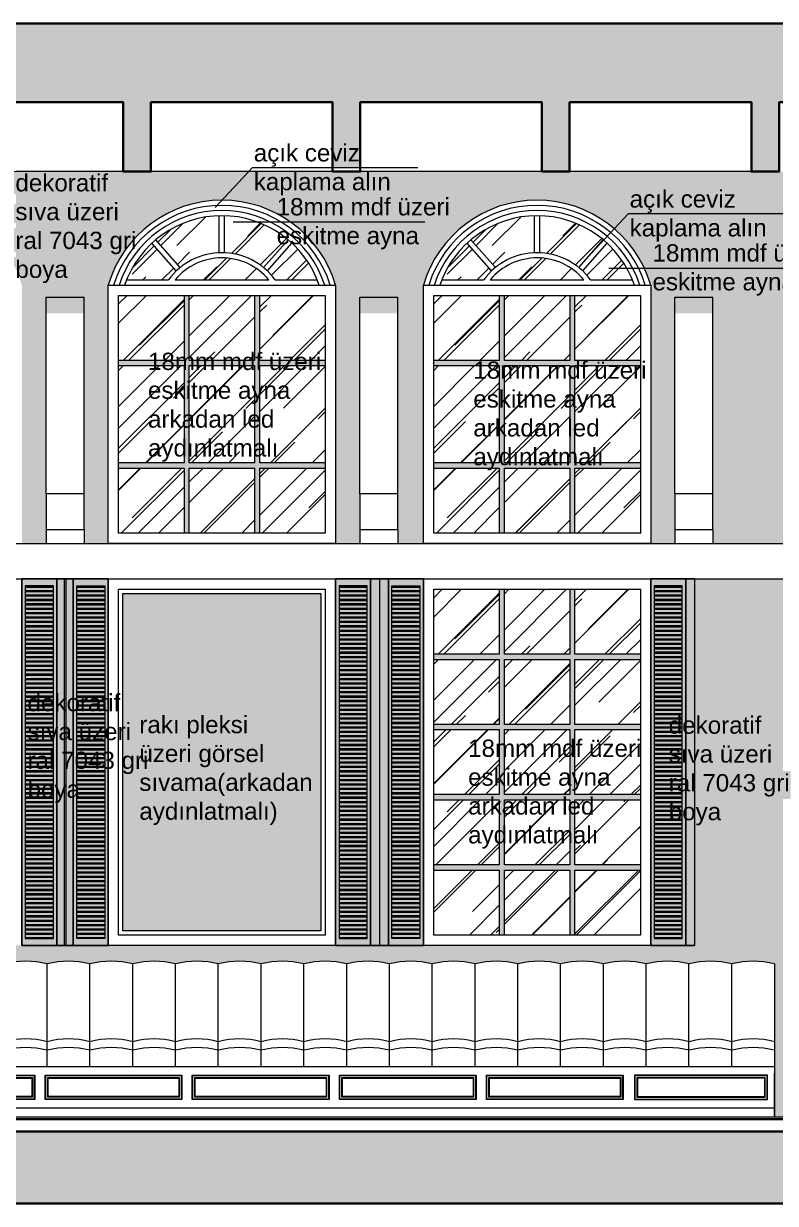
# Model space of a CAD drawing. Header units: millimetres. Extents: x 54215 to 67697, y 23496 to 56611.
# Drawn here: x 56312 to 56747, y 42727 to 43409 of the extents above; entities that cross this region are included whole.
import ezdxf

# ---------------------------------------------------------------- set-up
doc = ezdxf.new("R2010")
doc.units = ezdxf.units.MM
doc.layers.add('0 rölöve', color=7, linetype='Continuous', true_color=0xf1380e)
for name, color, linetype, lineweight in [('no3_ahsap gorunus arka ince', 53, 'Continuous', 15), ('no3_ahsap gorunus on ince', 32, 'Continuous', 13), ('no3_cam gorunus arka', 140, 'Continuous', 13), ('no3_duvar kaplama', 8, 'Continuous', 0), ('no3_duvar mevcut', 4, 'Continuous', 35), ('no3_döşeme kaplama', 8, 'Continuous', 0), ('no3_tefriş arka ince', 65, 'Continuous', 13), ('no3_yazı duvar', 152, 'Continuous', 0)]:
    doc.layers.add(name, color=color, linetype=linetype, lineweight=lineweight)
doc.layers.add('no3_ahsap kesit on', color=7, linetype='Continuous', lineweight=20, true_color=0xfca103)
doc.layers.add('no3_tefriş ön ince', color=7, linetype='Continuous', lineweight=18, true_color=0x8c1aff)
doc.styles.get("Standard").update_dxf_attribs({"font": 'arial.ttf'})
pattern_1 = [(45, (-1842.794, 14849.549), (21.552615, 57.473639), [381, -50.8, 127, -25.4]), (45, (-1827.887, 14882.416), (-41.847994, 5.926969), [76.2, -8.382, 152.4, -19.05]), (45, (-1849.08, 14873.795), (81.3611205, 105.428207), [203.2, -35.56, 101.6, -25.4])]
pattern_2 = [(45, (-2024.947, 14849.549), (21.552615, 57.473639), [381, -50.8, 127, -25.4]), (45, (-2010.04, 14882.416), (-41.847994, 5.926969), [76.2, -8.382, 152.4, -19.05]), (45, (-2031.234, 14873.795), (81.3611205, 105.428207), [203.2, -35.56, 101.6, -25.4])]
pattern_3 = [(0, (43807.6607, 19545.4995), (0, 2.54), []), (0, (43807.6607, 19545.817), (0, 2.54), []), (0, (43807.6607, 19546.1345), (0, 2.54), [])]
pattern_4 = [(0, (43625.5074, 19545.4995), (0, 2.54), []), (0, (43625.5074, 19545.817), (0, 2.54), []), (0, (43625.5074, 19546.1345), (0, 2.54), [])]

# ---------------------------------------------------------------- blocks, each defined once
blk = doc.blocks.new('sfertkıkl')
at = {"layer": 'no3_duvar kaplama'}
for points in [[(3755.31, 3906.44), (3832.31, 3906.44), (3832.31, 3892.26), (3755.31, 3892.26)], [(3755.61, 3906.14), (3832.01, 3906.14), (3832.01, 3892.56), (3755.61, 3892.56)], [(3756.71, 3905.03), (3830.9, 3905.03), (3830.9, 3893.66), (3756.71, 3893.66)], [(3757.01, 3904.73), (3830.6, 3904.73), (3830.6, 3893.96), (3757.01, 3893.96)], [(3838.31, 3906.44), (3917.31, 3906.44), (3917.31, 3892.26), (3838.31, 3892.26)], [(3838.61, 3906.14), (3917.01, 3906.14), (3917.01, 3892.56), (3838.61, 3892.56)], [(3839.72, 3905.03), (3915.9, 3905.03), (3915.9, 3893.66), (3839.72, 3893.66)], [(3840.02, 3904.73), (3915.6, 3904.73), (3915.6, 3893.96), (3840.02, 3893.96)], [(3923.31, 3906.44), (4002.31, 3906.44), (4002.31, 3892.26), (3923.31, 3892.26)], [(3923.61, 3906.14), (4002.01, 3906.14), (4002.01, 3892.56), (3923.61, 3892.56)], [(3924.72, 3905.03), (4000.91, 3905.03), (4000.91, 3893.66), (3924.72, 3893.66)], [(3925.02, 3904.73), (4000.61, 3904.73), (4000.61, 3893.96), (3925.02, 3893.96)], [(4008.32, 3906.44), (4087.32, 3906.44), (4087.32, 3892.26), (4008.32, 3892.26)], [(4008.62, 3906.14), (4087.02, 3906.14), (4087.02, 3892.56), (4008.62, 3892.56)], [(4009.72, 3905.03), (4085.91, 3905.03), (4085.91, 3893.66), (4009.72, 3893.66)], [(4010.02, 3904.73), (4085.61, 3904.73), (4085.61, 3893.96), (4010.02, 3893.96)], [(4093.32, 3906.44), (4172.32, 3906.44), (4172.32, 3892.26), (4093.32, 3892.26)], [(4093.62, 3906.14), (4172.02, 3906.14), (4172.02, 3892.56), (4093.62, 3892.56)], [(4094.73, 3905.03), (4170.91, 3905.03), (4170.91, 3893.66), (4094.73, 3893.66)], [(4095.03, 3904.73), (4170.61, 3904.73), (4170.61, 3893.96), (4095.03, 3893.96)], [(4178.32, 3906.44), (4257.32, 3906.44), (4257.32, 3892.26), (4178.32, 3892.26)], [(4178.62, 3906.14), (4257.02, 3906.14), (4257.02, 3892.56), (4178.62, 3892.56)], [(4179.73, 3905.03), (4255.91, 3905.03), (4255.91, 3893.66), (4179.73, 3893.66)], [(4180.03, 3904.73), (4255.61, 3904.73), (4255.61, 3893.96), (4180.03, 3893.96)], [(4340.83, 3906.44), (4263.83, 3906.44), (4263.83, 3892.26), (4340.83, 3892.26)], [(4340.53, 3906.14), (4264.13, 3906.14), (4264.13, 3892.56), (4340.53, 3892.56)], [(4339.42, 3905.03), (4265.24, 3905.03), (4265.24, 3893.66), (4339.42, 3893.66)], [(4339.12, 3904.73), (4265.54, 3904.73), (4265.54, 3893.96), (4339.12, 3893.96)]]:
    blk.add_lwpolyline(points, close=True, dxfattribs=at)
at = {"layer": 'no3_tefriş ön ince'}
for p, q in [((3751.3, 3970.65), (3751.3, 3911.44)), ((3776.03, 3970.65), (3776.03, 3925.75)), ((3800.77, 3925.75), (3800.77, 3970.65)), ((3825.5, 3925.75), (3825.5, 3970.65)), ((3850.23, 3925.75), (3850.23, 3970.65)), ((3874.96, 3925.75), (3874.96, 3970.65)), ((3899.69, 3925.75), (3899.69, 3970.65)), ((3924.42, 3925.75), (3924.42, 3970.65)), ((3949.15, 3925.75), (3949.15, 3970.65)), ((3973.88, 3925.75), (3973.88, 3970.65)), ((3998.61, 3925.75), (3998.61, 3970.65)), ((4023.34, 3925.75), (4023.34, 3970.65)), ((4048.07, 3925.75), (4048.07, 3970.65)), ((4072.8, 3925.75), (4072.8, 3970.65)), ((4097.53, 3925.75), (4097.53, 3970.65)), ((4122.26, 3925.75), (4122.26, 3970.65)), ((4146.99, 3925.75), (4146.99, 3970.65)), ((4171.72, 3925.75), (4171.72, 3970.65)), ((4196.45, 3925.75), (4196.45, 3970.65)), ((4221.18, 3925.75), (4221.18, 3970.65)), ((4245.91, 3925.75), (4245.91, 3970.65)), ((4270.64, 3925.75), (4270.64, 3970.65)), ((4295.37, 3925.75), (4295.37, 3970.65)), ((4320.1, 3925.75), (4320.1, 3970.65)), ((4344.83, 3970.65), (4344.83, 3911.44)), ((3776.03, 3925.75), (3776.03, 3911.44)), ((3800.77, 3911.44), (3800.77, 3925.75)), ((3825.5, 3911.44), (3825.5, 3925.75)), ((3850.23, 3911.44), (3850.23, 3925.75)), ((3874.96, 3911.44), (3874.96, 3925.75)), ((3899.69, 3911.44), (3899.69, 3925.75)), ((3924.42, 3911.44), (3924.42, 3925.75)), ((3949.15, 3911.44), (3949.15, 3925.75)), ((3973.88, 3911.44), (3973.88, 3925.75)), ((3998.61, 3911.44), (3998.61, 3925.75)), ((4023.34, 3911.44), (4023.34, 3925.75)), ((4048.07, 3911.44), (4048.07, 3925.75)), ((4072.8, 3911.44), (4072.8, 3925.75)), ((4097.53, 3911.44), (4097.53, 3925.75)), ((4122.26, 3911.44), (4122.26, 3925.75)), ((4146.99, 3911.44), (4146.99, 3925.75)), ((4171.72, 3911.44), (4171.72, 3925.75)), ((4196.45, 3911.44), (4196.45, 3925.75)), ((4221.18, 3911.44), (4221.18, 3925.75)), ((4245.91, 3911.44), (4245.91, 3925.75)), ((4270.64, 3911.44), (4270.64, 3925.75)), ((4295.37, 3911.44), (4295.37, 3925.75)), ((4320.1, 3911.44), (4320.1, 3925.75)), ((3751.3, 3911.44), (4344.83, 3911.44)), ((3751.3, 3911.44), (3751.3, 3882.26)), ((4344.83, 3911.44), (4344.83, 3882.26)), ((4344.83, 3887.26), (3751.3, 3887.26))]:
    blk.add_line(p, q, dxfattribs=at)
for centre in [(3763.67, 3923.79), (3788.4, 3923.79), (3813.13, 3923.79), (3837.86, 3923.79), (3862.59, 3923.79), (3887.32, 3923.79), (3912.05, 3923.79), (3936.78, 3923.79), (3961.51, 3923.79), (3986.24, 3923.79), (4010.97, 3923.79), (4035.7, 3923.79), (4060.43, 3923.79), (4085.17, 3923.79), (4109.9, 3923.79), (4134.63, 3923.79), (4159.36, 3923.79), (4184.09, 3923.79), (4208.82, 3923.79), (4233.55, 3923.79), (4258.28, 3923.79), (4283.01, 3923.79), (4307.74, 3923.79), (4332.47, 3923.79), (3763.67, 3878.88), (3763.67, 3873.88), (3788.4, 3878.88), (3788.4, 3873.88), (3813.13, 3878.88), (3813.13, 3873.88), (3837.86, 3878.88), (3837.86, 3873.88), (3862.59, 3878.88), (3862.59, 3873.88), (3887.32, 3878.88), (3887.32, 3873.88), (3912.05, 3878.88), (3912.05, 3873.88), (3936.78, 3878.88), (3936.78, 3873.88), (3961.51, 3878.88), (3961.51, 3873.88), (3986.24, 3878.88), (3986.24, 3873.88), (4010.97, 3878.88), (4010.97, 3873.88), (4035.7, 3878.88), (4035.7, 3873.88), (4060.43, 3878.88), (4060.43, 3873.88), (4085.17, 3878.88), (4085.17, 3873.88), (4109.9, 3878.88), (4109.9, 3873.88), (4134.63, 3878.88), (4134.63, 3873.88), (4159.36, 3878.88), (4159.36, 3873.88), (4184.09, 3878.88), (4184.09, 3873.88), (4208.82, 3878.88), (4208.82, 3873.88), (4233.55, 3878.88), (4233.55, 3873.88), (4258.28, 3878.88), (4258.28, 3873.88), (4283.01, 3878.88), (4283.01, 3873.88), (4307.74, 3878.88), (4307.74, 3873.88), (4332.47, 3878.88), (4332.47, 3873.88)]:
    blk.add_arc(centre, 48.47, 75.219, 104.781, dxfattribs=at)

msp = doc.modelspace()

# ---------------------------------------------------------------- hatches: boundary and pattern name
h = msp.add_hatch(color=256)
h.set_gradient(color1=(214, 214, 214), color2=(255, 255, 0), centered=1, name='INVHEMISPHERICAL')
h.paths.add_polyline_path([(56366.965, 43211.755), (56404.76, 43211.755), (56404.76, 43155.501), (56366.965, 43155.501), (56366.965, 43152.501), (56404.76, 43152.501), (56404.76, 43114.925), (56407.76, 43114.925), (56407.76, 43152.501), (56445.555, 43152.501), (56445.555, 43114.925), (56448.555, 43114.925), (56448.555, 43152.501), (56486.35, 43152.501), (56486.35, 43155.501), (56448.555, 43155.501), (56448.555, 43211.755), (56486.35, 43211.755), (56486.35, 43214.755), (56448.555, 43214.755), (56448.555, 43252.332), (56445.555, 43252.332), (56445.555, 43214.755), (56407.76, 43214.755), (56407.76, 43252.332), (56404.76, 43252.332), (56404.76, 43214.755), (56366.965, 43214.755)])
h.paths.add_polyline_path([(56407.76, 43211.755), (56445.555, 43211.755), (56445.555, 43155.501), (56407.76, 43155.501)], flags=16)
h = msp.add_hatch(color=256)
h.set_gradient(color1=(214, 214, 214), color2=(255, 255, 0), centered=1, name='INVHEMISPHERICAL')
h.paths.add_polyline_path([(56549.119, 43211.755), (56586.914, 43211.755), (56586.914, 43155.501), (56549.119, 43155.501), (56549.119, 43152.501), (56586.914, 43152.501), (56586.914, 43114.925), (56589.914, 43114.925), (56589.914, 43152.501), (56627.708, 43152.501), (56627.708, 43114.925), (56630.708, 43114.925), (56630.708, 43152.501), (56668.503, 43152.501), (56668.503, 43155.501), (56630.708, 43155.501), (56630.708, 43211.755), (56668.503, 43211.755), (56668.503, 43214.755), (56630.708, 43214.755), (56630.708, 43252.332), (56627.708, 43252.332), (56627.708, 43214.755), (56589.914, 43214.755), (56589.914, 43252.332), (56586.914, 43252.332), (56586.914, 43214.755), (56549.119, 43214.755)])
h.paths.add_polyline_path([(56589.914, 43211.755), (56627.708, 43211.755), (56627.708, 43155.501), (56589.914, 43155.501)], flags=16)
h = msp.add_hatch(color=256)
h.set_gradient(color1=(214, 214, 214), color2=(255, 255, 0), centered=1, name='INVHEMISPHERICAL')
h.paths.add_polyline_path([(56549.119, 43041.884), (56586.914, 43041.884), (56586.914, 43004.308), (56549.119, 43004.308), (56549.119, 43001.308), (56586.914, 43001.308), (56586.914, 42963.732), (56549.119, 42963.732), (56549.119, 42960.732), (56586.914, 42960.732), (56586.914, 42923.155), (56549.119, 42923.155), (56549.119, 42920.155), (56586.914, 42920.155), (56586.914, 42882.579), (56589.914, 42882.579), (56589.914, 42920.155), (56627.708, 42920.155), (56627.708, 42882.579), (56630.708, 42882.579), (56630.708, 42920.155), (56668.503, 42920.155), (56668.503, 42923.155), (56630.708, 42923.155), (56630.708, 42960.732), (56668.503, 42960.732), (56668.503, 42963.732), (56630.708, 42963.732), (56630.708, 43001.308), (56668.503, 43001.308), (56668.503, 43004.308), (56630.708, 43004.308), (56630.708, 43041.884), (56668.503, 43041.884), (56668.503, 43044.884), (56630.708, 43044.884), (56630.708, 43082.461), (56627.708, 43082.461), (56627.708, 43044.884), (56589.914, 43044.884), (56589.914, 43082.461), (56586.914, 43082.461), (56586.914, 43044.884), (56549.119, 43044.884)])
h.paths.add_polyline_path([(56589.914, 42960.732), (56627.708, 42960.732), (56627.708, 42923.155), (56589.914, 42923.155)], flags=16)
h.paths.add_polyline_path([(56589.914, 43001.308), (56627.708, 43001.308), (56627.708, 42963.732), (56589.914, 42963.732)], flags=16)
h.paths.add_polyline_path([(56589.914, 43041.884), (56627.708, 43041.884), (56627.708, 43004.308), (56589.914, 43004.308)], flags=16)
at = {"layer": 'no3_cam gorunus arka'}
h = msp.add_hatch(dxfattribs=at)
h.set_pattern_fill('AR-RROOF', color=252, scale=2, angle=45, style=0)
h.set_pattern_definition([(45, (43807.66, 19545.5), (43.10523, 114.94728), [762, -101.6, 254, -50.8]), (45, (43837.475, 19611.235), (-83.69599, 11.85394), [152.4, -16.764, 304.8, -38.1]), (45, (43795.09, 19593.993), (162.72224, 210.856414), [406.4, -71.12, 203.2, -50.8])])
h.paths.add_polyline_path([(56834.602, 43035.187), (56834.602, 43042.956), (56815.152, 43042.956), (56795.652, 43042.956), (56790.802, 43042.956), (56784.402, 43042.956), (56755.309, 43042.956), (56755.309, 42777.456), (56828.809, 42777.456), (56828.809, 43028.787), (56826.402, 43028.787), (56826.402, 43034.987), (56826.402, 43035.187), (56826.602, 43034.987), (56827.602, 43034.987), (56827.602, 43033.987), (56831.602, 43033.987), (56831.602, 43029.987), (56834.602, 43029.987)])
h.paths.add_polyline_path([(56682.413, 43013.964), (56755.448, 43013.964), (56755.448, 42940.751), (56682.413, 42940.751)], flags=24)
at = {"layer": 'no3_duvar kaplama'}
h = msp.add_hatch(dxfattribs=at)
h.set_pattern_fill('JIS_STN_2.5', color=256, scale=3)
h.set_pattern_definition([(45, (43807.661, 19545.4995), (-5.3033009, 5.3033009), []), (45, (43812.956, 19545.4995), (-5.3033009, 5.3033009), [3.6, -1.5])])
h.paths.add_polyline_path([(56962.143, 43363.956), (56962.143, 43323.956), (56978.143, 43323.956), (56978.143, 43363.956), (57083.143, 43363.956), (57083.143, 43323.956), (57099.143, 43323.956), (57099.143, 43363.956), (57204.143, 43363.956), (57204.143, 43323.956), (57220.143, 43323.956), (57220.143, 43363.956), (57325.143, 43363.956), (57325.143, 43323.956), (57409.143, 43323.956), (57409.143, 43363.956), (57545.809, 43363.956), (57545.809, 43323.956), (57592.309, 43323.956), (57592.309, 42768.956), (57578.309, 42768.956), (56093.309, 42768.956), (56093.309, 42772.956), (56093.309, 42777.456), (55471.809, 42777.456), (55471.809, 42759.956), (55441.809, 42759.956), (55441.809, 42742.456), (55411.809, 42742.456), (55411.809, 42737.456), (55313.583, 42737.456), (55313.583, 42727.456), (57631.659, 42727.456), (57631.659, 43409.456), (55583.309, 43409.456), (55583.309, 43309.456), (56083.309, 43309.456), (56083.309, 43323.956), (56093.309, 43323.956), (56143.643, 43323.956), (56143.643, 43363.956), (56248.643, 43363.956), (56248.643, 43323.956), (56264.643, 43323.956), (56264.643, 43363.956), (56369.643, 43363.956), (56369.643, 43323.956), (56385.643, 43323.956), (56385.643, 43363.956), (56490.643, 43363.956), (56490.643, 43326.338), (56506.643, 43326.338), (56506.643, 43363.956), (56611.643, 43363.956), (56611.643, 43323.956), (56627.643, 43323.956), (56627.643, 43363.956), (56732.643, 43363.956), (56732.643, 43323.956), (56740.643, 43323.956), (56748.643, 43323.956), (56748.643, 43363.956), (56786.643, 43363.956), (56786.643, 43323.956), (56857.143, 43323.956), (56857.143, 43363.956)])
h.paths.add_polyline_path([(55219.701, 42730.389), (55357.699, 42730.389), (55357.699, 42768.808), (55219.701, 42768.808)], flags=9)
h = msp.add_hatch(dxfattribs=at)
h.set_pattern_fill('AR-SAND', color=256, scale=0.25, style=0)
h.set_pattern_definition([(37.5, (43807.661, 19545.499), (-0.400008, 12.235331), [0, -9.652, 0, -10.795, 0, -10.31875]), (7.5, (43807.66, 19545.5), (11.238082, 17.920628), [0, -5.207, 0, -8.6995, 0, -3.33375]), (327.5, (43799.85, 19545.499), (19.7748093, 0.0359296), [0, -3.175, 0, -11.43, 0, -14.9225]), (317.5, (43799.85, 19545.5), (19.088911, 5.573233), [0, -1.5875, 0, -7.493, 0, -8.5725])])
h.paths.add_polyline_path([(56147.109, 43323.956), (56147.109, 43242.38), (56147.109, 43241.88), (56169.109, 43241.88), (56169.109, 43137.551), (56169.109, 43116.988), (56169.109, 43108.925), (56179.665, 43108.925), (56179.665, 43258.332, -0.7469071), (56311.049, 43258.332), (56311.049, 43108.925), (56325.007, 43108.925), (56325.007, 43116.988), (56325.007, 43137.551), (56325.007, 43241.88), (56347.007, 43241.88), (56347.007, 43137.551), (56347.007, 43116.988), (56347.007, 43108.925), (56360.965, 43108.925), (56360.965, 43258.332, -0.7469071), (56492.35, 43258.332), (56492.35, 43108.925), (56506.308, 43108.925), (56506.308, 43116.988), (56506.308, 43137.551), (56506.308, 43241.88), (56528.308, 43241.88), (56528.308, 43137.551), (56528.308, 43116.988), (56528.308, 43108.925), (56543.119, 43108.925), (56543.119, 43258.332, -0.7469071), (56674.503, 43258.332), (56674.503, 43108.925), (56688.461, 43108.925), (56688.461, 43116.988), (56688.461, 43137.551), (56688.461, 43241.88), (56710.461, 43241.88), (56710.461, 43137.551), (56710.461, 43116.988), (56710.461, 43108.925), (56755.309, 43108.925), (56755.309, 43323.956)])
h = msp.add_hatch(dxfattribs=at)
h.set_pattern_fill('AR-RROOF', color=256, angle=45)
h.set_pattern_definition(pattern_2)
h.paths.add_polyline_path([(56402.572, 43268.464, -0.1624362), (56425.158, 43277.001), (56425.158, 43298.379, 0.1696952), (56388.431, 43284.496)])
h = msp.add_hatch(dxfattribs=at)
h.set_pattern_fill('AR-RROOF', color=256, angle=45)
h.set_pattern_definition(pattern_2)
h.paths.add_polyline_path([(56428.158, 43277.001, -0.1624362), (56450.743, 43268.464), (56464.884, 43284.496, 0.1696952), (56428.158, 43298.379)])
h = msp.add_hatch(dxfattribs=at)
h.set_pattern_fill('AR-RROOF', color=256, angle=45)
h.set_pattern_definition(pattern_1)
h.paths.add_polyline_path([(56584.725, 43268.464, -0.1624362), (56607.311, 43277.001), (56607.311, 43298.379, 0.1696952), (56570.584, 43284.496)])
h = msp.add_hatch(dxfattribs=at)
h.set_pattern_fill('AR-RROOF', color=256, angle=45)
h.set_pattern_definition(pattern_1)
h.paths.add_polyline_path([(56610.311, 43277.001, -0.1624362), (56632.896, 43268.464), (56647.038, 43284.496, 0.1696952), (56610.311, 43298.379)])
h = msp.add_hatch(dxfattribs=at)
h.set_pattern_fill('AR-RROOF', color=256, angle=45)
h.set_pattern_definition(pattern_2)
h.paths.add_polyline_path([(56395.818, 43261.332, -0.0449221), (56400.322, 43266.479), (56386.181, 43282.512, 0.1094563), (56371.543, 43261.332)])
h = msp.add_hatch(dxfattribs=at)
h.set_pattern_fill('AR-RROOF', color=256, angle=45)
h.set_pattern_definition(pattern_2)
h.paths.add_polyline_path([(56452.993, 43266.479, -0.0449221), (56457.497, 43261.332), (56481.772, 43261.332, 0.1094563), (56467.134, 43282.512)])
h = msp.add_hatch(dxfattribs=at)
h.set_pattern_fill('AR-RROOF', color=256, angle=45)
h.set_pattern_definition(pattern_1)
h.paths.add_polyline_path([(56577.971, 43261.332, -0.0449221), (56582.475, 43266.479), (56568.334, 43282.512, 0.1094563), (56553.696, 43261.332)])
h = msp.add_hatch(dxfattribs=at)
h.set_pattern_fill('AR-RROOF', color=256, angle=45)
h.set_pattern_definition(pattern_1)
h.paths.add_polyline_path([(56635.146, 43266.479, -0.0449221), (56639.651, 43261.332), (56663.926, 43261.332, 0.1094563), (56649.287, 43282.512)])
h = msp.add_hatch(dxfattribs=at)
h.set_pattern_fill('AR-RROOF', color=256, angle=45)
h.set_pattern_definition(pattern_2)
h.paths.add_polyline_path([(56399.616, 43261.332), (56453.699, 43261.332, 0.4695939)])
h = msp.add_hatch(dxfattribs=at)
h.set_pattern_fill('AR-RROOF', color=256, angle=45)
h.set_pattern_definition(pattern_1)
h.paths.add_polyline_path([(56581.769, 43261.332), (56635.852, 43261.332, 0.4695939)])
h = msp.add_hatch(dxfattribs=at)
h.set_pattern_fill('AR-RROOF', color=256, angle=45)
h.set_pattern_definition([(45, (-2024.947, 14849.549), (21.552615, 57.473639), [381, -50.8, 127, -25.4]), (45, (-2010.04, 14882.416), (-41.847994, 5.926969), [76.2, -8.382, 152.4, -19.05]), (45, (-2031.234, 14873.795), (81.3611205, 105.428207), [203.2, -35.56, 101.6, -25.4])])
h.paths.add_polyline_path([(56448.555, 43211.755), (56448.555, 43155.501), (56486.35, 43155.501), (56486.35, 43211.755)])
h.paths.add_polyline_path([(56404.76, 43155.501), (56404.76, 43211.755), (56366.965, 43211.755), (56366.965, 43155.501)])
h.paths.add_polyline_path([(56448.555, 43214.755), (56486.35, 43214.755), (56486.35, 43252.332), (56448.555, 43252.332)])
h.paths.add_polyline_path([(56407.76, 43214.755), (56445.555, 43214.755), (56445.555, 43252.332), (56407.76, 43252.332)])
h.paths.add_polyline_path([(56445.555, 43152.501), (56407.76, 43152.501), (56407.76, 43114.925), (56445.555, 43114.925)])
h.paths.add_polyline_path([(56448.555, 43152.501), (56448.555, 43114.925), (56486.35, 43114.925), (56486.35, 43152.501)])
h.paths.add_polyline_path([(56404.76, 43152.501), (56366.965, 43152.501), (56366.965, 43114.925), (56404.76, 43114.925)])
h.paths.add_polyline_path([(56404.76, 43214.755), (56404.76, 43252.332), (56366.965, 43252.332), (56366.965, 43214.755)])
h = msp.add_hatch(dxfattribs=at)
h.set_pattern_fill('AR-RROOF', color=256, angle=45)
h.set_pattern_definition([(45, (-1842.794, 14849.549), (21.552615, 57.473639), [381, -50.8, 127, -25.4]), (45, (-1827.887, 14882.416), (-41.847994, 5.926969), [76.2, -8.382, 152.4, -19.05]), (45, (-1849.08, 14873.795), (81.3611205, 105.428207), [203.2, -35.56, 101.6, -25.4])])
h.paths.add_polyline_path([(56630.708, 43211.755), (56630.708, 43155.501), (56668.503, 43155.501), (56668.503, 43211.755)])
h.paths.add_polyline_path([(56586.914, 43155.501), (56586.914, 43211.755), (56549.119, 43211.755), (56549.119, 43155.501)])
h.paths.add_polyline_path([(56630.708, 43214.755), (56668.503, 43214.755), (56668.503, 43252.332), (56630.708, 43252.332)])
h.paths.add_polyline_path([(56589.914, 43214.755), (56627.708, 43214.755), (56627.708, 43252.332), (56589.914, 43252.332)])
h.paths.add_polyline_path([(56627.708, 43152.501), (56589.914, 43152.501), (56589.914, 43114.925), (56627.708, 43114.925)])
h.paths.add_polyline_path([(56630.708, 43152.501), (56630.708, 43114.925), (56668.503, 43114.925), (56668.503, 43152.501)])
h.paths.add_polyline_path([(56586.914, 43152.501), (56549.119, 43152.501), (56549.119, 43114.925), (56586.914, 43114.925)])
h.paths.add_polyline_path([(56586.914, 43214.755), (56586.914, 43252.332), (56549.119, 43252.332), (56549.119, 43214.755)])
h = msp.add_hatch(dxfattribs=at)
h.set_pattern_fill('AR-RROOF', color=256, angle=45)
h.set_pattern_definition([(45, (-2024.947, 14849.549), (21.552615, 57.473639), [381, -50.8, 127, -25.4]), (45, (-2010.04, 14882.416), (-41.847994, 5.926969), [76.2, -8.382, 152.4, -19.05]), (45, (-2031.234, 14873.795), (81.3611205, 105.428207), [203.2, -35.56, 101.6, -25.4])])
h.paths.add_polyline_path([(56407.76, 43211.755), (56445.555, 43211.755), (56445.555, 43155.501), (56407.76, 43155.501)])
h = msp.add_hatch(dxfattribs=at)
h.set_pattern_fill('AR-RROOF', color=256, angle=45)
h.set_pattern_definition(pattern_1)
h.paths.add_polyline_path([(56589.914, 43211.755), (56627.708, 43211.755), (56627.708, 43155.501), (56589.914, 43155.501)])
h = msp.add_hatch(dxfattribs=at)
h.set_pattern_fill('AR-SAND', color=256, scale=0.25, style=0)
h.set_pattern_definition([(37.5, (43807.661, 19545.499), (-0.400008, 12.235331), [0, -9.652, 0, -10.795, 0, -10.31875]), (7.5, (43807.66, 19545.5), (11.238082, 17.920628), [0, -5.207, 0, -8.6995, 0, -3.33375]), (327.5, (43799.85, 19545.499), (19.7748093, 0.0359296), [0, -3.175, 0, -11.43, 0, -14.9225]), (317.5, (43799.85, 19545.5), (19.088911, 5.573233), [0, -1.5875, 0, -7.493, 0, -8.5725])])
h.paths.add_polyline_path([(56755.309, 43042.956), (56755.309, 43088.461), (56674.503, 43088.461), (56674.503, 42876.579), (56543.119, 42876.579), (56543.119, 43088.461), (56492.35, 43088.461), (56492.35, 42876.579), (56360.965, 42876.579), (56360.965, 43088.461), (56311.049, 43088.461), (56311.049, 42876.579), (56179.665, 42876.579), (56179.665, 43088.461), (56147.109, 43088.461), (56147.109, 42864.069, -0.0295303), (56152.544, 42865.852, -0.1297088), (56177.274, 42865.852, -0.1297088), (56202.005, 42865.852, -0.1297088), (56226.735, 42865.852, -0.1297088), (56251.465, 42865.852, -0.1297088), (56276.196, 42865.852, -0.1297088), (56300.926, 42865.852, -0.1297088), (56325.657, 42865.852, -0.1297088), (56350.387, 42865.852, -0.1297088), (56375.117, 42865.852, -0.1297088), (56399.848, 42865.852, -0.1297088), (56424.578, 42865.852, -0.1297088), (56449.309, 42865.852, -0.1297088), (56474.039, 42865.852, -0.1297088), (56498.77, 42865.852, -0.1297088), (56523.5, 42865.852, -0.1297088), (56548.23, 42865.852, -0.1297088), (56572.961, 42865.852, -0.1297088), (56597.691, 42865.852, -0.1297088), (56622.422, 42865.852, -0.1297088), (56647.152, 42865.852, -0.1297088), (56671.883, 42865.852, -0.1297088), (56696.613, 42865.852, -0.1297088), (56721.343, 42865.852, -0.1297088), (56746.074, 42865.852), (56746.074, 42820.947), (56746.074, 42815.947), (56746.074, 42807.14), (56746.074, 42806.64), (56746.074, 42803.051), (56746.074, 42782.456), (56746.074, 42777.456), (56755.309, 42777.456)])
h = msp.add_hatch(dxfattribs=at)
h.set_pattern_fill('PLAST', color=256, scale=0.4)
h.set_pattern_definition([(0, (43444.2068, 19545.4995), (0, 2.54), []), (0, (43444.2068, 19545.817), (0, 2.54), []), (0, (43444.2068, 19546.1345), (0, 2.54), [])])
h.paths.add_polyline_path([(56313.049, 42880.579), (56329.266, 42880.579), (56329.266, 43084.461), (56313.049, 43084.461)])
h = msp.add_hatch(dxfattribs=at)
h.set_pattern_fill('PLAST', color=256, scale=0.4)
h.set_pattern_definition(pattern_4)
h.paths.add_polyline_path([(56358.965, 43084.461), (56342.748, 43084.461), (56342.748, 42880.579), (56358.965, 42880.579)])
h = msp.add_hatch(dxfattribs=at)
h.set_pattern_fill('PLAST', color=256, scale=0.4)
h.set_pattern_definition(pattern_4)
h.paths.add_polyline_path([(56494.35, 42880.579), (56510.567, 42880.579), (56510.567, 43084.461), (56494.35, 43084.461)])
h = msp.add_hatch(dxfattribs=at)
h.set_pattern_fill('PLAST', color=256, scale=0.4)
h.set_pattern_definition(pattern_3)
h.paths.add_polyline_path([(56541.119, 43084.461), (56524.902, 43084.461), (56524.902, 42880.579), (56541.119, 42880.579)])
h = msp.add_hatch(dxfattribs=at)
h.set_pattern_fill('AR-RROOF', color=256, angle=45)
h.set_pattern_definition([(45, (-1842.794, 14679.677), (21.552615, 57.473639), [381, -50.8, 127, -25.4]), (45, (-1827.887, 14712.545), (-41.847994, 5.926969), [76.2, -8.382, 152.4, -19.05]), (45, (-1849.08, 14703.924), (81.3611205, 105.428207), [203.2, -35.56, 101.6, -25.4])])
h.paths.add_polyline_path([(56586.914, 42963.732), (56586.914, 43001.308), (56549.119, 43001.308), (56549.119, 42963.732)])
h.paths.add_polyline_path([(56586.914, 42923.155), (56586.914, 42960.732), (56549.119, 42960.732), (56549.119, 42923.155)])
h.paths.add_polyline_path([(56589.914, 43044.884), (56627.708, 43044.884), (56627.708, 43082.461), (56589.914, 43082.461)])
h.paths.add_polyline_path([(56630.708, 43044.884), (56668.503, 43044.884), (56668.503, 43082.461), (56630.708, 43082.461)])
h.paths.add_polyline_path([(56586.914, 43004.308), (56586.914, 43041.884), (56549.119, 43041.884), (56549.119, 43004.308)])
h.paths.add_polyline_path([(56630.708, 43041.884), (56630.708, 43004.308), (56668.503, 43004.308), (56668.503, 43041.884)])
h.paths.add_polyline_path([(56586.914, 43044.884), (56586.914, 43082.461), (56549.119, 43082.461), (56549.119, 43044.884)])
h.paths.add_polyline_path([(56630.708, 43001.308), (56630.708, 42963.732), (56668.503, 42963.732), (56668.503, 43001.308)])
h.paths.add_polyline_path([(56630.708, 42920.155), (56630.708, 42882.579), (56668.503, 42882.579), (56668.503, 42920.155)])
h.paths.add_polyline_path([(56630.708, 42960.732), (56630.708, 42923.155), (56668.503, 42923.155), (56668.503, 42960.732)])
h.paths.add_polyline_path([(56586.914, 42920.155), (56549.119, 42920.155), (56549.119, 42882.579), (56586.914, 42882.579)])
h.paths.add_polyline_path([(56627.708, 42920.155), (56589.914, 42920.155), (56589.914, 42882.579), (56627.708, 42882.579)])
h = msp.add_hatch(dxfattribs=at)
h.set_pattern_fill('PLAST', color=256, scale=0.4)
h.set_pattern_definition(pattern_3)
h.paths.add_polyline_path([(56676.503, 42880.579), (56692.72, 42880.579), (56692.72, 43084.461), (56676.503, 43084.461)])
h = msp.add_hatch(color=256, dxfattribs=at)
h.dxf.hatch_style = 1
h.set_gradient(color1=(214, 214, 214), color2=(255, 255, 0), centered=1, name='INVHEMISPHERICAL')
h.paths.add_polyline_path([(56483.85, 43079.961), (56369.465, 43079.961), (56369.465, 42885.079), (56483.85, 42885.079)])
h = msp.add_hatch(dxfattribs=at)
h.set_pattern_fill('AR-RROOF', color=256, angle=45)
h.set_pattern_definition([(45, (-1802, 14639.1), (21.552615, 57.473639), [381, -50.8, 127, -25.4]), (45, (-1787.092, 14671.97), (-41.847994, 5.926969), [76.2, -8.382, 152.4, -19.05]), (45, (-1808.285, 14663.348), (81.3611205, 105.428207), [203.2, -35.56, 101.6, -25.4])])
h.paths.add_polyline_path([(56589.914, 42960.732), (56589.914, 42923.155), (56627.708, 42923.155), (56627.708, 42960.732)])
h.paths.add_polyline_path([(56627.708, 43004.308), (56627.708, 43041.884), (56589.914, 43041.884), (56589.914, 43004.308)])
h.paths.add_polyline_path([(56627.708, 42963.732), (56589.914, 42963.732), (56589.914, 43001.308), (56627.708, 43001.308)])

# ---------------------------------------------------------------- linework, layer by layer
for p, q in [((56316.211, 43088.461), (56336.428, 43088.461)), ((56355.804, 43088.461), (56335.587, 43088.461)), ((56497.511, 43088.461), (56517.728, 43088.461)), ((56537.957, 43088.461), (56517.74, 43088.461)), ((56679.665, 43088.461), (56699.882, 43088.461)), ((56336.428, 42876.579), (56316.211, 42876.579)), ((56335.587, 42876.579), (56355.804, 42876.579)), ((56517.728, 42876.579), (56497.511, 42876.579)), ((56517.74, 42876.579), (56537.957, 42876.579)), ((56699.882, 42876.579), (56679.665, 42876.579)), ((56746.074, 42802.551), (56746.074, 42777.456))]:
    msp.add_line(p, q)
for points in [[(56311.049, 43088.461), (56331.266, 43088.461), (56331.266, 42876.579), (56311.049, 42876.579)], [(56360.965, 43088.461), (56340.748, 43088.461), (56340.748, 42876.579), (56360.965, 42876.579)], [(56492.35, 43088.461), (56512.567, 43088.461), (56512.567, 42876.579), (56492.35, 42876.579)], [(56543.119, 43088.461), (56522.902, 43088.461), (56522.902, 42876.579), (56543.119, 42876.579)], [(56674.503, 43088.461), (56694.72, 43088.461), (56694.72, 42876.579), (56674.503, 42876.579)]]:
    msp.add_lwpolyline(points, close=True)
at = {"layer": 'no3_ahsap gorunus arka ince'}
for p, q in [((56325.007, 43116.988), (56325.007, 43108.925)), ((56347.007, 43116.988), (56347.007, 43108.925)), ((56506.308, 43116.988), (56506.308, 43108.925)), ((56528.308, 43116.988), (56528.308, 43108.925)), ((56688.461, 43116.988), (56688.461, 43108.925)), ((56710.461, 43116.988), (56710.461, 43108.925))]:
    msp.add_line(p, q, dxfattribs=at)
at = {"layer": 'no3_ahsap gorunus on ince'}
for p, q in [((56425.158, 43277.03), (56425.158, 43298.398)), ((56428.158, 43277.03), (56428.158, 43298.398)), ((56607.311, 43277.03), (56607.311, 43298.398)), ((56610.311, 43277.03), (56610.311, 43298.398)), ((56400.303, 43266.501), (56386.168, 43282.526)), ((56402.553, 43268.486), (56388.418, 43284.51)), ((56450.763, 43268.486), (56464.897, 43284.51)), ((56453.013, 43266.501), (56467.147, 43282.526)), ((56582.456, 43266.501), (56568.322, 43282.526)), ((56584.706, 43268.486), (56570.572, 43284.51)), ((56632.916, 43268.486), (56647.05, 43284.51)), ((56635.166, 43266.501), (56649.3, 43282.526)), ((56371.543, 43261.332), (56395.818, 43261.332)), ((56399.616, 43261.332), (56453.699, 43261.332)), ((56457.497, 43261.332), (56481.772, 43261.332)), ((56553.696, 43261.332), (56577.971, 43261.332)), ((56581.769, 43261.332), (56635.852, 43261.332)), ((56639.651, 43261.332), (56663.926, 43261.332)), ((56325.007, 43251.313), (56347.007, 43251.313)), ((56325.007, 43137.551), (56325.007, 43251.313)), ((56347.007, 43137.551), (56347.007, 43251.313)), ((56506.308, 43251.313), (56528.308, 43251.313)), ((56506.308, 43137.551), (56506.308, 43251.313)), ((56528.308, 43137.551), (56528.308, 43251.313)), ((56688.461, 43251.313), (56710.461, 43251.313)), ((56688.461, 43137.551), (56688.461, 43251.313)), ((56710.461, 43137.551), (56710.461, 43251.313)), ((56147.109, 43108.925), (56755.309, 43108.925)), ((56147.109, 43088.461), (56755.309, 43088.461)), ((56335.587, 43088.461), (56335.587, 42876.579)), ((56336.428, 43088.461), (56336.428, 42876.579)), ((56517.728, 43088.461), (56517.728, 42876.579)), ((56517.74, 43088.461), (56517.74, 42876.579)), ((56699.882, 43088.461), (56699.882, 42876.579))]:
    msp.add_line(p, q, dxfattribs=at)
for points in [[(56360.965, 43258.332), (56492.35, 43258.332), (56492.35, 43108.925), (56360.965, 43108.925)], [(56543.119, 43258.332), (56674.503, 43258.332), (56674.503, 43108.925), (56543.119, 43108.925)], [(56366.965, 43252.332), (56486.35, 43252.332), (56486.35, 43114.925), (56366.965, 43114.925)], [(56549.119, 43252.332), (56668.503, 43252.332), (56668.503, 43114.925), (56549.119, 43114.925)], [(56331.266, 43088.461), (56311.049, 43088.461), (56311.049, 42876.579), (56331.266, 42876.579)], [(56329.266, 43084.461), (56313.049, 43084.461), (56313.049, 42880.579), (56329.266, 42880.579)], [(56340.748, 43088.461), (56360.965, 43088.461), (56360.965, 42876.579), (56340.748, 42876.579)], [(56342.748, 43084.461), (56358.965, 43084.461), (56358.965, 42880.579), (56342.748, 42880.579)], [(56360.965, 43088.461), (56492.35, 43088.461), (56492.35, 42876.579), (56360.965, 42876.579)], [(56366.965, 43082.461), (56486.35, 43082.461), (56486.35, 42882.579), (56366.965, 42882.579)], [(56512.567, 43088.461), (56492.35, 43088.461), (56492.35, 42876.579), (56512.567, 42876.579)], [(56510.567, 43084.461), (56494.35, 43084.461), (56494.35, 42880.579), (56510.567, 42880.579)], [(56522.902, 43088.461), (56543.119, 43088.461), (56543.119, 42876.579), (56522.902, 42876.579)], [(56524.902, 43084.461), (56541.119, 43084.461), (56541.119, 42880.579), (56524.902, 42880.579)], [(56543.119, 43088.461), (56674.503, 43088.461), (56674.503, 42876.579), (56543.119, 42876.579)], [(56549.119, 43082.461), (56668.503, 43082.461), (56668.503, 42882.579), (56549.119, 42882.579)], [(56694.72, 43088.461), (56674.503, 43088.461), (56674.503, 42876.579), (56694.72, 42876.579)], [(56692.72, 43084.461), (56676.503, 43084.461), (56676.503, 42880.579), (56692.72, 42880.579)], [(56369.465, 43079.961), (56483.85, 43079.961), (56483.85, 42885.079), (56369.465, 42885.079)]]:
    msp.add_lwpolyline(points, close=True, dxfattribs=at)
for centre, radius, start, end in [((56426.658, 43238.889), 68.509, 16.487373, 163.512627), ((56608.811, 43238.889), 68.509, 16.487373, 163.512627), ((56426.658, 43238.889), 65.509, 17.265558, 162.734442), ((56426.658, 43238.889), 62.509, 18.122235, 161.877765), ((56426.658, 43238.889), 62.509, 18.122235, 161.877765), ((56608.811, 43238.889), 65.509, 17.265558, 162.734442), ((56608.811, 43238.889), 62.509, 18.122235, 161.877765), ((56608.811, 43238.889), 62.509, 18.122235, 161.877765), ((56426.658, 43238.889), 59.509, 19.070169, 160.929831), ((56608.811, 43238.889), 59.509, 19.070169, 160.929831), ((56426.658, 43238.889), 38.142, 36.044657, 143.955343), ((56426.658, 43238.889), 35.142, 39.691076, 140.308924), ((56608.811, 43238.889), 38.142, 36.044657, 143.955343), ((56608.811, 43238.889), 35.142, 39.691076, 140.308924)]:
    msp.add_arc(centre, radius, start, end, dxfattribs=at)
at = {"layer": 'no3_ahsap kesit on'}
for points in [[(56325.007, 43137.551), (56325.007, 43116.988), (56347.007, 43116.988), (56347.007, 43137.551)], [(56506.308, 43137.551), (56506.308, 43116.988), (56528.308, 43116.988), (56528.308, 43137.551)], [(56688.461, 43137.551), (56688.461, 43116.988), (56710.461, 43116.988), (56710.461, 43137.551)]]:
    msp.add_lwpolyline(points, close=True, dxfattribs=at)
at = {"layer": 'no3_duvar kaplama'}
for points in [[(56366.965, 43252.332), (56404.76, 43252.332), (56404.76, 43214.755), (56366.965, 43214.755)], [(56407.76, 43252.332), (56445.555, 43252.332), (56445.555, 43214.755), (56407.76, 43214.755)], [(56448.555, 43252.332), (56486.35, 43252.332), (56486.35, 43214.755), (56448.555, 43214.755)], [(56549.119, 43252.332), (56586.914, 43252.332), (56586.914, 43214.755), (56549.119, 43214.755)], [(56589.914, 43252.332), (56627.708, 43252.332), (56627.708, 43214.755), (56589.914, 43214.755)], [(56630.708, 43252.332), (56668.503, 43252.332), (56668.503, 43214.755), (56630.708, 43214.755)], [(56366.965, 43211.755), (56404.76, 43211.755), (56404.76, 43155.501), (56366.965, 43155.501)], [(56407.76, 43211.755), (56445.555, 43211.755), (56445.555, 43155.501), (56407.76, 43155.501)], [(56448.555, 43211.755), (56486.35, 43211.755), (56486.35, 43155.501), (56448.555, 43155.501)], [(56549.119, 43211.755), (56586.914, 43211.755), (56586.914, 43155.501), (56549.119, 43155.501)], [(56589.914, 43211.755), (56627.708, 43211.755), (56627.708, 43155.501), (56589.914, 43155.501)], [(56630.708, 43211.755), (56668.503, 43211.755), (56668.503, 43155.501), (56630.708, 43155.501)], [(56366.965, 43152.501), (56404.76, 43152.501), (56404.76, 43114.925), (56366.965, 43114.925)], [(56407.76, 43152.501), (56445.555, 43152.501), (56445.555, 43114.925), (56407.76, 43114.925)], [(56448.555, 43152.501), (56486.35, 43152.501), (56486.35, 43114.925), (56448.555, 43114.925)], [(56549.119, 43152.501), (56586.914, 43152.501), (56586.914, 43114.925), (56549.119, 43114.925)], [(56589.914, 43152.501), (56627.708, 43152.501), (56627.708, 43114.925), (56589.914, 43114.925)], [(56630.708, 43152.501), (56668.503, 43152.501), (56668.503, 43114.925), (56630.708, 43114.925)], [(56549.119, 43082.461), (56586.914, 43082.461), (56586.914, 43044.884), (56549.119, 43044.884)], [(56589.914, 43082.461), (56627.708, 43082.461), (56627.708, 43044.884), (56589.914, 43044.884)], [(56630.708, 43082.461), (56668.503, 43082.461), (56668.503, 43044.884), (56630.708, 43044.884)], [(56549.119, 43041.884), (56586.914, 43041.884), (56586.914, 43004.308), (56549.119, 43004.308)], [(56589.914, 43041.884), (56627.708, 43041.884), (56627.708, 43004.308), (56589.914, 43004.308)], [(56630.708, 43041.884), (56668.503, 43041.884), (56668.503, 43004.308), (56630.708, 43004.308)], [(56549.119, 43001.308), (56586.914, 43001.308), (56586.914, 42963.732), (56549.119, 42963.732)], [(56589.914, 43001.308), (56627.708, 43001.308), (56627.708, 42963.732), (56589.914, 42963.732)], [(56630.708, 43001.308), (56668.503, 43001.308), (56668.503, 42963.732), (56630.708, 42963.732)], [(56549.119, 42960.732), (56586.914, 42960.732), (56586.914, 42923.155), (56549.119, 42923.155)], [(56589.914, 42960.732), (56627.708, 42960.732), (56627.708, 42923.155), (56589.914, 42923.155)], [(56630.708, 42960.732), (56668.503, 42960.732), (56668.503, 42923.155), (56630.708, 42923.155)], [(56549.119, 42920.155), (56586.914, 42920.155), (56586.914, 42882.579), (56549.119, 42882.579)], [(56589.914, 42920.155), (56627.708, 42920.155), (56627.708, 42882.579), (56589.914, 42882.579)], [(56630.708, 42920.155), (56668.503, 42920.155), (56668.503, 42882.579), (56630.708, 42882.579)]]:
    msp.add_lwpolyline(points, close=True, dxfattribs=at)
at = {"layer": 'no3_duvar mevcut'}
for p, q in [((55583.309, 43409.456), (57631.659, 43409.456)), ((56093.309, 42768.956), (57592.309, 42768.956)), ((55313.583, 42727.456), (57631.659, 42727.456))]:
    msp.add_line(p, q, dxfattribs=at)
for points in [[(56740.643, 43323.956), (56732.643, 43323.956), (56732.643, 43363.956), (56627.643, 43363.956), (56627.643, 43323.956), (56611.643, 43323.956), (56611.643, 43363.956), (56506.643, 43363.956), (56506.643, 43323.956), (56490.643, 43323.956), (56490.643, 43363.956), (56385.643, 43363.956), (56385.643, 43323.956), (56369.643, 43323.956), (56369.643, 43363.956), (56264.643, 43363.956), (56264.643, 43323.956), (56248.643, 43323.956), (56248.643, 43363.956), (56143.643, 43363.956), (56143.643, 43323.956), (56135.643, 43323.956)], [(56732.643, 43323.956), (56748.643, 43323.956), (56748.643, 43363.956), (56786.643, 43363.956)]]:
    msp.add_lwpolyline(points, dxfattribs=at)
at = {"layer": 'no3_döşeme kaplama'}
for p, q in [((56093.309, 42777.456), (57592.309, 42777.456)), ((56093.309, 42776.456), (57592.309, 42776.456)), ((56093.309, 42775.956), (57592.309, 42775.956))]:
    msp.add_line(p, q, dxfattribs=at)
at = {"layer": 'no3_tefriş arka ince'}
for p, q in [((56369.643, 43323.956), (56264.643, 43323.956)), ((56490.643, 43323.956), (56385.643, 43323.956)), ((56611.643, 43323.956), (56506.643, 43323.956)), ((56732.643, 43323.956), (56627.643, 43323.956))]:
    msp.add_line(p, q, dxfattribs=at)
at = {"layer": 'no3_yazı duvar'}
for points in [[(56422.749, 43303.179), (56444.4, 43326.338), (56539.985, 43326.338)], [(56433.087, 43294.774), (56544.012, 43294.774)], [(56639.983, 43276.498), (56661.634, 43299.657), (56757.219, 43299.657)], [(56650.321, 43268.093), (56761.246, 43268.093)]]:
    msp.add_lwpolyline(points, dxfattribs=at)

# ---------------------------------------------------------------- block references
at = {"layer": '0 rölöve'}
msp.add_blockref('sfertkıkl', (52401.239, 38895.2), dxfattribs=at)

# ---------------------------------------------------------------- texts
at = {"layer": 'no3_yazı duvar', "char_height": 10, "attachment_point": 1}
for s, insert, width in [('açık ceviz kaplama alın', (56445.073, 43339.776), 108.02303), ('dekoratif sıva üzeri ral 7043 gri boya', (56307.302, 43322.452), 74.80909), ('18mm mdf üzeri eskitme ayna ', (56458.293, 43308.593), 108.02303), ('açık ceviz kaplama alın', (56662.307, 43313.095), 108.02303), ('18mm mdf üzeri eskitme ayna ', (56675.526, 43281.912), 108.02303), ('18mm mdf üzeri eskitme ayna arkadan led aydınlatmalı', (56383.936, 43219.208), 108.02303), ('18mm mdf üzeri eskitme ayna arkadan led aydınlatmalı', (56571.959, 43214.159), 108.02303), ('dekoratif sıva üzeri ral 7043 gri boya', (56314.326, 43021.932), 74.80909), ('rakı pleksi üzeri görsel sıvama(arkadan aydınlatmalı)', (56378.939, 43009.246), 83.38505), ('dekoratif sıva üzeri ral 7043 gri boya', (56684.913, 43008.964), 74.80909), ('18mm mdf üzeri eskitme ayna arkadan led aydınlatmalı', (56568.954, 42995.575), 108.02303)]:
    msp.add_mtext(s, dxfattribs=dict(at, insert=insert, width=width))

doc.saveas('drawing.dxf')
